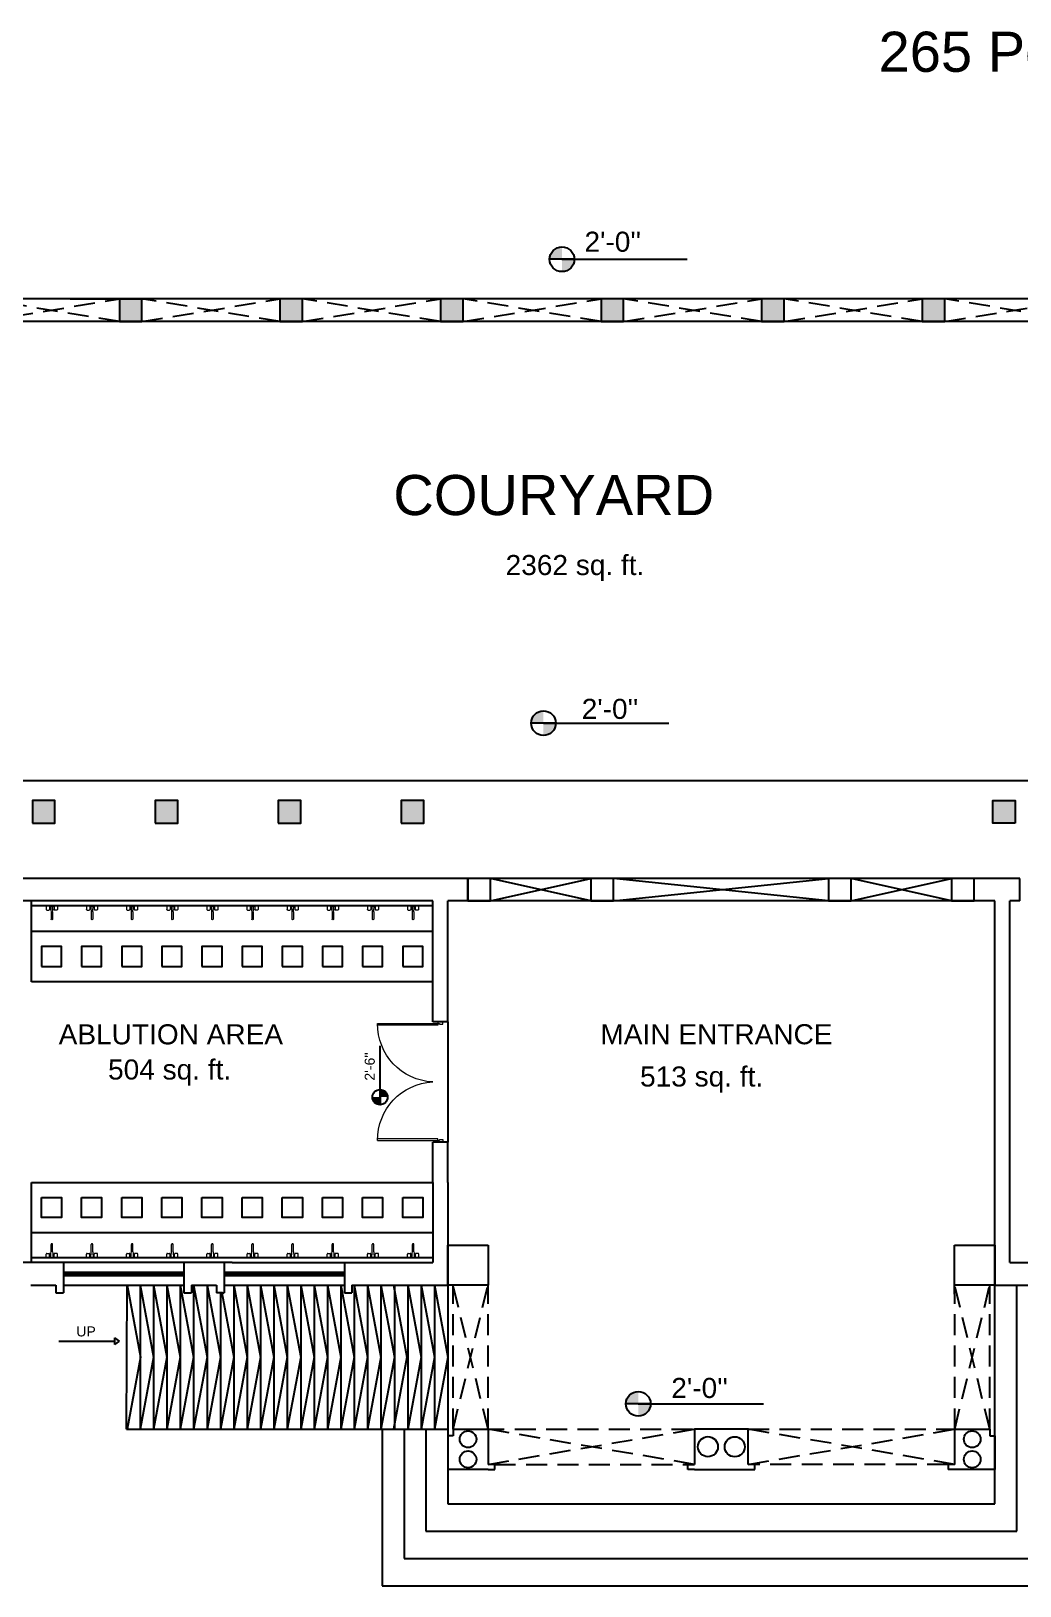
# Model space of a CAD drawing. Header units: inches. Extents: x -6210 to 141093, y -2740 to 21225.
# Drawn here: x 88472 to 89063, y 5841 to 6771 of the extents above; entities that cross this region are included whole.
import ezdxf

# ---------------------------------------------------------------- set-up
doc = ezdxf.new("R2010")
doc.units = ezdxf.units.IN
doc.header["$LTSCALE"] = 100
doc.header["$MEASUREMENT"] = 0
doc.linetypes.add('ACAD_ISO02W100', pattern=[15, 12, -3])
doc.linetypes.add('HIDDEN2', pattern=[0.1875, 0.125, -0.0625])
for name, color, linetype in [('1text', 6, 'Continuous'), ('arches', 83, 'Continuous'), ('column', 2, 'Continuous'), ('steps', 9, 'Continuous'), ('walls', 1, 'Continuous'), ('windows', 150, 'Continuous')]:
    doc.layers.add(name, color=color, linetype=linetype)
for name, color, linetype, lineweight in [('DODTED', 2, 'HIDDEN2', 5), ('DOOR', 11, 'Continuous', 5), ('H', 8, 'Continuous', 5)]:
    doc.layers.add(name, color=color, linetype=linetype, lineweight=lineweight)
doc.styles.get("Standard").update_dxf_attribs({"font": 'arial.ttf', "height": 4})

# ---------------------------------------------------------------- blocks, each defined once
blk = doc.blocks.new('A$C47FC17B3')
for p, q in [((0, 8.3), (0, 6.19)), ((0, 8.3), (6.63, 8.3)), ((0.39, 5.8), (1.61, 5.8)), ((2, 8.3), (2, 6.19)), ((2.85, 4.77), (2.85, 0.46)), ((3.78, 4.77), (3.78, 0.46)), ((4.63, 8.3), (4.63, 6.19)), ((6.24, 5.8), (5.02, 5.8)), ((6.63, 8.3), (6.63, 6.19))]:
    blk.add_line(p, q)
blk.add_lwpolyline([(2.28, 8.3), (4.35, 8.3), (4.35, 8.07), (2.28, 8.07)], close=True)
for centre, radius, start, end in [((0.39, 6.19), 0.386, 180, 270), ((1.61, 6.19), 0.386, 270, 0), ((-54.69, 1.86), 57.61, 2.89716, 6.19146), ((3.32, 0.46), 0.462, 180, 0), ((61.32, 1.86), 57.61, 173.80854, 177.10284), ((5.02, 6.19), 0.386, 180, 270), ((6.24, 6.19), 0.386, 270, 0)]:
    blk.add_arc(centre, radius, start, end)
blk = doc.blocks.new('A$C4A15109F')
at = {"layer": 'H'}
blk.add_blockref('A$C47FC17B3', (-3.32, 18.7), dxfattribs=at)
blk = doc.blocks.new('D')
at = {"layer": 'DOOR'}
for p, q in [((73476.8, 10997.4), (73476.8, 10955.3)), ((73478, 10955.3), (73478, 10997.4)), ((73557.4, 10955.3), (73557.4, 10997.4)), ((73558.5, 10997.4), (73558.5, 10955.3)), ((73475.7, 10955.4), (73476.8, 10955.4)), ((73475.7, 10952), (73475.7, 10955.4)), ((73477.4, 10952), (73475.7, 10952)), ((73476.8, 10955.4), (73476.8, 10954.2)), ((73476.8, 10955.3), (73478, 10955.3)), ((73476.8, 10954.2), (73477.4, 10954.2)), ((73477.4, 10954.2), (73477.4, 10952)), ((73558.5, 10955.3), (73557.4, 10955.3)), ((73557.9, 10954.2), (73557.9, 10952)), ((73558.5, 10954.2), (73557.9, 10954.2)), ((73557.9, 10952), (73559.7, 10952)), ((73559.7, 10955.4), (73558.5, 10955.4)), ((73558.5, 10955.4), (73558.5, 10954.2)), ((73559.7, 10952), (73559.7, 10955.4))]:
    blk.add_line(p, q, dxfattribs=at)
for centre, start, end in [((73477.4, 10957.1), 2.7057, 90.8209), ((73557.9, 10957.1), 89.1791, 177.2943)]:
    blk.add_arc(centre, 40.3, start, end, dxfattribs=at)

msp = doc.modelspace()

# ---------------------------------------------------------------- hatches: boundary and pattern name
at = {"layer": '1text'}
h = msp.add_hatch(color=256, dxfattribs=at)
h.dxf.hatch_style = 1
h.paths.add_polyline_path([(88789.40975, 6641.66337, 0.414213562), (88782.02652, 6634.28014), (88789.40975, 6634.28014)])
h.paths.add_polyline_path([(88796.79299, 6634.28014), (88789.40975, 6634.28014), (88789.40975, 6626.8969, 0.414213562)])
h = msp.add_hatch(color=256, dxfattribs=at)
h.dxf.hatch_style = 1
h.paths.add_polyline_path([(88778.36107, 6364.27786, 0.414213562), (88770.97783, 6356.89463), (88778.36107, 6356.89463)])
h.paths.add_polyline_path([(88785.7443, 6356.89463), (88778.36107, 6356.89463), (88778.36107, 6349.51139, 0.414213562)])
h = msp.add_hatch(color=256, dxfattribs=at)
h.dxf.hatch_style = 1
h.paths.add_polyline_path([(88676.09559, 6133.24532, 0.414213562), (88680.62128, 6128.71962), (88680.62128, 6133.24532)])
h.paths.add_polyline_path([(88680.62128, 6137.77102), (88680.62128, 6133.24532), (88685.14698, 6133.24532, 0.414213562)])
h = msp.add_hatch(color=256, dxfattribs=at)
h.dxf.hatch_style = 1
h.paths.add_polyline_path([(88835.0148, 5957.23563, 0.414213562), (88827.63156, 5949.8524), (88835.0148, 5949.8524)])
h.paths.add_polyline_path([(88842.39803, 5949.8524), (88835.0148, 5949.8524), (88835.0148, 5942.46916, 0.414213562)])
at = {"layer": 'column'}
h = msp.add_hatch(color=256, dxfattribs=at)
h.dxf.hatch_style = 1
h.paths.add_polyline_path([(88250.27095, 6610.58138), (88231.32052, 6610.58138), (88231.32052, 6597.08138), (88250.27095, 6597.08138)])
h.paths.add_polyline_path([(88346.27095, 6610.58138), (88332.78303, 6610.58138), (88332.78303, 6597.08138), (88346.27095, 6597.08138)])
h.paths.add_polyline_path([(88442.27095, 6610.58138), (88428.78303, 6610.58138), (88428.78303, 6597.08138), (88442.27095, 6597.08138)])
h.paths.add_polyline_path([(88538.27095, 6610.58138), (88524.78303, 6610.58138), (88524.78303, 6597.08138), (88538.27095, 6597.08138)])
h.paths.add_polyline_path([(88634.27095, 6610.58138), (88620.78303, 6610.58138), (88620.78303, 6597.08138), (88634.27095, 6597.08138)])
h.paths.add_polyline_path([(88730.27095, 6610.58138), (88716.78303, 6610.58138), (88716.78303, 6597.08138), (88730.27095, 6597.08138)])
h.paths.add_polyline_path([(88826.27095, 6610.58138), (88812.78303, 6610.58138), (88812.78303, 6597.08138), (88826.27095, 6597.08138)])
h.paths.add_polyline_path([(88922.27095, 6610.58138), (88908.78303, 6610.58138), (88908.78303, 6597.08138), (88922.27095, 6597.08138)])
h.paths.add_polyline_path([(89018.27095, 6610.58138), (89004.78303, 6610.58138), (89004.78303, 6597.08138), (89018.27095, 6597.08138)])
h.paths.add_polyline_path([(89114.27095, 6610.58138), (89100.78303, 6610.58138), (89100.78303, 6597.08138), (89114.27095, 6597.08138)])
h.paths.add_polyline_path([(89210.27095, 6610.58138), (89196.78303, 6610.58138), (89196.78303, 6597.08138), (89210.27095, 6597.08138)])
h.paths.add_polyline_path([(89306.27095, 6610.58138), (89292.78303, 6610.58138), (89292.78303, 6597.08138), (89306.27095, 6597.08138)])
h.paths.add_polyline_path([(89402.27095, 6610.58138), (89388.78303, 6610.58138), (89388.78303, 6597.08138), (89402.27095, 6597.08138)])
h.paths.add_polyline_path([(89503.32052, 6610.58138), (89484.78303, 6610.58138), (89484.78303, 6597.08138), (89503.32052, 6597.08138)])
h = msp.add_hatch(color=256, dxfattribs=at)
h.dxf.hatch_style = 1
h.paths.add_polyline_path([(88291.32052, 6537.08138), (88277.8326, 6537.08138), (88277.8326, 6523.58138), (88291.32052, 6523.58138)])
h.paths.add_polyline_path([(88291.32052, 6463.58138), (88277.8326, 6463.58138), (88277.8326, 6450.08138), (88291.32052, 6450.08138)])
h.paths.add_polyline_path([(88291.32052, 6390.08138), (88277.8326, 6390.08138), (88277.8326, 6376.58138), (88291.32052, 6376.58138)])
h.paths.add_polyline_path([(88351.32052, 6310.58138), (88337.8326, 6310.58138), (88337.8326, 6297.08138), (88351.32052, 6297.08138)])
h.paths.add_polyline_path([(88486.29636, 6310.58138), (88472.80844, 6310.58138), (88472.80844, 6297.08138), (88486.29636, 6297.08138)])
h.paths.add_polyline_path([(88559.78427, 6310.58138), (88546.29636, 6310.58138), (88546.29636, 6297.08138), (88559.78427, 6297.08138)])
h.paths.add_polyline_path([(88633.27219, 6310.58138), (88619.78427, 6310.58138), (88619.78427, 6297.08138), (88633.27219, 6297.08138)])
h.paths.add_polyline_path([(88706.76011, 6310.58138), (88693.27219, 6310.58138), (88693.27219, 6297.08138), (88706.76011, 6297.08138)])
h.paths.add_polyline_path([(89060.4329, 6310.58138), (89046.94498, 6310.58138), (89046.94498, 6297.08138), (89060.4329, 6297.08138)])
h.paths.add_polyline_path([(89133.92082, 6310.58138), (89120.4329, 6310.58138), (89120.4329, 6297.08138), (89133.92082, 6297.08138)])
h.paths.add_polyline_path([(89207.40874, 6310.58138), (89193.92082, 6310.58138), (89193.92082, 6297.08138), (89207.40874, 6297.08138)])
h.paths.add_polyline_path([(89280.89666, 6310.58138), (89267.40874, 6310.58138), (89267.40874, 6297.08138), (89280.89666, 6297.08138)])
h.paths.add_polyline_path([(89367.8725, 6310.58138), (89354.38458, 6310.58138), (89354.38458, 6297.08138), (89367.8725, 6297.08138)])
h.paths.add_polyline_path([(89456.80844, 6390.08138), (89443.32052, 6390.08138), (89443.32052, 6376.58138), (89456.80844, 6376.58138)])
h.paths.add_polyline_path([(89456.80844, 6463.58138), (89443.32052, 6463.58138), (89443.32052, 6450.08138), (89456.80844, 6450.08138)])
h.paths.add_polyline_path([(89456.80844, 6537.08138), (89443.32052, 6537.08138), (89443.32052, 6523.58138), (89456.80844, 6523.58138)])

# ---------------------------------------------------------------- linework, layer by layer
at = {"layer": '1text'}
for p, q in [((88796.79299, 6634.28014), (88782.02652, 6634.28014)), ((88789.40975, 6634.28014), (88864.35114, 6634.28014)), ((88785.7443, 6356.89463), (88770.97783, 6356.89463)), ((88778.36107, 6356.89463), (88853.30246, 6356.89463)), ((88680.62128, 6133.24532), (88680.62128, 6163.97355)), ((88680.62128, 6137.77102), (88680.62128, 6128.71962)), ((88842.39803, 5949.8524), (88827.63156, 5949.8524)), ((88835.0148, 5949.8524), (88909.95619, 5949.8524))]:
    msp.add_line(p, q, dxfattribs=at)
for centre, radius in [((88789.40975, 6634.28014), 7.38324), ((88778.36107, 6356.89463), 7.38324), ((88680.62128, 6133.24532), 4.5257), ((88835.0148, 5949.8524), 7.38324)]:
    msp.add_circle(centre, radius, dxfattribs=at)
at = {"layer": 'arches', "linetype": 'HIDDEN2'}
for p, q in [((88442.27095, 6597.08138), (88524.78303, 6610.58138)), ((88524.78303, 6597.08138), (88442.27095, 6610.58138)), ((88538.27095, 6597.08138), (88620.78303, 6610.58138)), ((88620.78303, 6597.08138), (88538.27095, 6610.58138)), ((88634.27095, 6597.08138), (88716.78303, 6610.58138)), ((88716.78303, 6597.08138), (88634.27095, 6610.58138)), ((88730.27095, 6597.08138), (88812.78303, 6610.58138)), ((88812.78303, 6597.08138), (88730.27095, 6610.58138)), ((88826.27095, 6597.08138), (88908.78303, 6610.58138)), ((88908.78303, 6597.08138), (88826.27095, 6610.58138)), ((88922.27095, 6597.08138), (89004.78303, 6610.58138)), ((89004.78303, 6597.08138), (88922.27095, 6610.58138)), ((89018.27095, 6597.08138), (89100.78303, 6610.58138)), ((89100.78303, 6597.08138), (89018.27095, 6610.58138)), ((88724.28853, 5934.6115), (88724.28787, 6020.71138)), ((88745.22171, 5934.61261), (88724.28787, 6020.71138)), ((88724.28853, 5934.6115), (88745.18882, 6020.71154)), ((88745.22171, 5934.6115), (88745.18882, 6020.71154)), ((89024.22069, 5934.6115), (89024.18863, 6020.71136)), ((89045.15387, 5934.6115), (89024.18863, 6020.71136)), ((89024.22069, 5934.6115), (89045.15321, 6020.71152)), ((89045.15387, 5934.6115), (89045.15321, 6020.71152)), ((88742.43682, 5934.6115), (88868.7143, 5934.66185)), ((88745.22171, 5913.6115), (88868.7143, 5934.66185)), ((88868.7143, 5913.6115), (88745.22171, 5934.6115)), ((88900.7143, 5934.66185), (89024.22069, 5934.6115)), ((89024.22069, 5913.6115), (88900.7143, 5934.66185)), ((88900.7143, 5913.6115), (89024.22069, 5934.6115)), ((88749.22171, 5913.6115), (88864.7143, 5913.6115)), ((89020.22804, 5913.6115), (88904.7143, 5913.6115))]:
    msp.add_line(p, q, dxfattribs=at)
at = {"layer": 'arches', "linetype": 'ACAD_ISO02W100'}
for p, q in [((88806.67655, 6250.58138), (88746.67655, 6264.08138)), ((88746.67655, 6250.58138), (88806.67655, 6264.08138)), ((88820.16447, 6250.58138), (88948.77874, 6264.08138)), ((88948.77874, 6250.58138), (88820.16447, 6264.08138)), ((88962.26666, 6250.58138), (89022.26666, 6264.08138)), ((89022.26666, 6250.58138), (88962.26666, 6264.08138))]:
    msp.add_line(p, q, dxfattribs=at)
at = {"layer": 'column'}
for points in [[(88524.78303, 6597.08138), (88538.27095, 6597.08138), (88538.27095, 6610.58138), (88524.78303, 6610.58138)], [(88620.78303, 6597.08138), (88634.27095, 6597.08138), (88634.27095, 6610.58138), (88620.78303, 6610.58138)], [(88716.78303, 6597.08138), (88730.27095, 6597.08138), (88730.27095, 6610.58138), (88716.78303, 6610.58138)], [(88812.78303, 6597.08138), (88826.27095, 6597.08138), (88826.27095, 6610.58138), (88812.78303, 6610.58138)], [(88908.78303, 6597.08138), (88922.27095, 6597.08138), (88922.27095, 6610.58138), (88908.78303, 6610.58138)], [(89004.78303, 6597.08138), (89018.27095, 6597.08138), (89018.27095, 6610.58138), (89004.78303, 6610.58138)], [(88472.80844, 6297.08138), (88486.29636, 6297.08138), (88486.29636, 6310.58138), (88472.80844, 6310.58138)], [(88546.29636, 6297.08138), (88559.78427, 6297.08138), (88559.78427, 6310.58138), (88546.29636, 6310.58138)], [(88619.78427, 6297.08138), (88633.27219, 6297.08138), (88633.27219, 6310.58138), (88619.78427, 6310.58138)], [(88693.27219, 6297.08138), (88706.76011, 6297.08138), (88706.76011, 6310.58138), (88693.27219, 6310.58138)], [(89060.4329, 6297.08138), (89046.94498, 6297.08138), (89046.94498, 6310.58138), (89060.4329, 6310.58138)], [(88733.18863, 6250.58138), (88746.67655, 6250.58138), (88746.67655, 6264.08138), (88733.18863, 6264.08138)], [(88806.67655, 6250.58138), (88820.16447, 6250.58138), (88820.16447, 6264.08138), (88806.67655, 6264.08138)], [(88948.77874, 6250.58138), (88962.26666, 6250.58138), (88962.26666, 6264.08138), (88948.77874, 6264.08138)], [(89022.26666, 6250.58138), (89035.75457, 6250.58138), (89035.75457, 6264.08138), (89022.26666, 6264.08138)]]:
    msp.add_lwpolyline(points, close=True, dxfattribs=at)
for centre, radius in [((88733.25512, 5928.6115), 5), ((89034.68728, 5928.6115), 5), ((88876.6875, 5924.18091), 6), ((88892.68744, 5924.13668), 6), ((88733.25512, 5916.6115), 5), ((89034.68728, 5916.6115), 5)]:
    msp.add_circle(centre, radius, dxfattribs=at)
at = {"layer": 'steps'}
for p, q in [((88721.18863, 6178.27789), (88721.18863, 6106.27789)), ((88529.13067, 5934.67784), (88529.36869, 6020.77789)), ((88529.36869, 6020.77789), (88537.36869, 5977.72787)), ((88537.18863, 6020.77789), (88537.18863, 5934.67784)), ((88537.18863, 6020.77789), (88545.18863, 5977.72787)), ((88545.18863, 6020.77789), (88545.18863, 5934.67784)), ((88545.18863, 6020.77789), (88553.18863, 5977.72787)), ((88553.18863, 6020.77789), (88553.18863, 5934.67784)), ((88553.18863, 6020.77789), (88561.18863, 5977.72787)), ((88561.18863, 6020.77789), (88561.18863, 5934.67784)), ((88561.18863, 6020.77789), (88569.18863, 5977.72787)), ((88569.18863, 6020.77789), (88569.18863, 5934.67784)), ((88569.18863, 6020.77789), (88577.18863, 5977.72787)), ((88577.18863, 6020.77789), (88577.18863, 5934.67784)), ((88577.18863, 6020.77789), (88585.18863, 5977.72787)), ((88585.18863, 6016.27789), (88585.18863, 5934.67784)), ((88586.02487, 6016.27789), (88593.18863, 5977.72787)), ((88593.18863, 6020.77789), (88593.18863, 5934.67784)), ((88593.18863, 6020.77789), (88601.18863, 5977.72787)), ((88601.18863, 6020.77789), (88601.18863, 5934.67784)), ((88601.18863, 6020.77789), (88609.18863, 5977.72787)), ((88609.18863, 6020.77789), (88609.18863, 5934.67784)), ((88609.18863, 6020.77789), (88617.18863, 5977.72787)), ((88617.18863, 6020.77789), (88617.18863, 5934.67784)), ((88617.18863, 6020.77789), (88625.18863, 5977.72787)), ((88625.18863, 6020.77789), (88625.18863, 5934.67784)), ((88625.18863, 6020.77789), (88633.18863, 5977.72787)), ((88633.18863, 6020.77789), (88633.18863, 5934.67784)), ((88633.18863, 6020.77789), (88641.18863, 5977.72787)), ((88641.18863, 6020.77789), (88641.18863, 5934.67784)), ((88641.18863, 6020.77789), (88649.18863, 5977.72787)), ((88649.18863, 6020.77789), (88649.18863, 5934.67784)), ((88649.18863, 6020.77789), (88657.18863, 5977.72787)), ((88657.18863, 6020.77789), (88657.18863, 5934.67784)), ((88657.18863, 6020.77789), (88665.18863, 5977.72787)), ((88665.18863, 6020.77789), (88665.18863, 5934.67784)), ((88665.18863, 6020.77789), (88673.18863, 5977.72787)), ((88673.18863, 6020.77789), (88673.18863, 5934.67784)), ((88673.18863, 6020.77789), (88681.18863, 5977.72787)), ((88681.18863, 6020.77789), (88681.18863, 5934.67784)), ((88681.18863, 6020.77789), (88689.18863, 5977.72787)), ((88688.60364, 6020.77789), (88696.60364, 5977.72787)), ((88689.18863, 6020.77789), (88689.18863, 5934.67784)), ((88697.18863, 6020.77789), (88697.18863, 5934.67784)), ((88697.18863, 6020.77789), (88705.18863, 5977.72787)), ((88705.18863, 6020.77789), (88705.18863, 5934.67784)), ((88705.18863, 6020.77789), (88713.18863, 5977.72787)), ((88713.18863, 6020.77789), (88713.18863, 5934.67784)), ((88713.18863, 6020.77789), (88721.18863, 5977.72787)), ((88721.18863, 6020.77789), (88721.18863, 5934.67784)), ((89048.18863, 5889.97789), (89048.18863, 6020.77789)), ((89061.26863, 5873.62789), (89061.26863, 6020.77789)), ((88521.91576, 5989.31062), (88521.91576, 5985.31062)), ((88521.91576, 5989.31062), (88524.66341, 5987.36129)), ((88488.58936, 5987.31062), (88521.91576, 5987.31062)), ((88524.66341, 5987.36129), (88521.91576, 5985.31062)), ((88537.36869, 5977.72787), (88529.36869, 5934.67784)), ((88545.18863, 5977.72787), (88537.18863, 5934.67784)), ((88553.18863, 5977.72787), (88545.18863, 5934.67784)), ((88561.18863, 5977.72787), (88553.18863, 5934.67784)), ((88569.18863, 5977.72787), (88561.18863, 5934.67784)), ((88577.18863, 5977.72787), (88569.18863, 5934.67784)), ((88585.18863, 5977.72787), (88577.18863, 5934.67784)), ((88593.18863, 5977.72787), (88585.18863, 5934.67784)), ((88601.18863, 5977.72787), (88593.18863, 5934.67784)), ((88609.18863, 5977.72787), (88601.18863, 5934.67784)), ((88617.18863, 5977.72787), (88609.18863, 5934.67784)), ((88625.18863, 5977.72787), (88617.18863, 5934.67784)), ((88633.18863, 5977.72787), (88625.18863, 5934.67784)), ((88641.18863, 5977.72787), (88633.18863, 5934.67784)), ((88649.18863, 5977.72787), (88641.18863, 5934.67784)), ((88657.18863, 5977.72787), (88649.18863, 5934.67784)), ((88665.18863, 5977.72787), (88657.18863, 5934.67784)), ((88673.18863, 5977.72787), (88665.18863, 5934.67784)), ((88681.18863, 5977.72787), (88673.18863, 5934.67784)), ((88689.18863, 5977.72787), (88681.18863, 5934.67784)), ((88696.60364, 5977.72787), (88688.60364, 5934.67784)), ((88705.18863, 5977.72787), (88697.18863, 5934.67784)), ((88713.18863, 5977.72787), (88705.18863, 5934.67784)), ((88721.18863, 5977.72787), (88713.18863, 5934.67784)), ((88529.13067, 5934.67784), (88721.22181, 5934.67784)), ((88681.94863, 5934.67784), (88681.94863, 5840.92789)), ((88695.02863, 5934.67784), (88695.02863, 5857.27789)), ((88708.10863, 5934.67784), (88708.10863, 5873.62789)), ((88721.18863, 5934.67784), (88721.18863, 5889.97789)), ((88721.18863, 5889.97789), (89048.18863, 5889.97789)), ((88708.10863, 5873.62789), (89061.26863, 5873.62789)), ((88695.02863, 5857.27789), (89074.34863, 5857.27789)), ((88681.94863, 5840.92789), (89087.42863, 5840.92789))]:
    msp.add_line(p, q, dxfattribs=at)
at = {"layer": 'walls', "color": 1}
for p, q in [((89503.32052, 6610.58138), (88231.32052, 6610.58138)), ((88495.32052, 6610.58138), (88543.32052, 6610.58138)), ((89503.32052, 6597.08138), (88231.32052, 6597.08138)), ((89063.18863, 6264.08138), (88466.18863, 6264.08138)), ((88733.18863, 6250.58138), (88733.18863, 6264.08138)), ((89035.75457, 6250.58138), (89035.75457, 6264.08138)), ((88712.18863, 6250.58138), (88466.18863, 6250.58138)), ((88472.18863, 6202.27789), (88472.18863, 6250.58138)), ((88712.18863, 6202.27789), (88712.18863, 6250.58138)), ((88712.18863, 6178.27789), (88712.18863, 6250.58138)), ((89048.18863, 6250.58138), (88721.18863, 6250.58138)), ((88721.18863, 6178.27789), (88721.18863, 6250.58138)), ((89063.18863, 6250.58138), (89057.18863, 6250.58138)), ((88712.18863, 6247.58138), (88472.18863, 6247.58138)), ((88496.18863, 6202.27789), (88472.18863, 6202.27789)), ((88520.18863, 6202.27789), (88496.18863, 6202.27789)), ((88544.18863, 6202.27789), (88520.18863, 6202.27789)), ((88568.18863, 6202.27789), (88544.18863, 6202.27789)), ((88592.18863, 6202.27789), (88568.18863, 6202.27789)), ((88616.18863, 6202.27789), (88592.18863, 6202.27789)), ((88640.18863, 6202.27789), (88616.18863, 6202.27789)), ((88664.18863, 6202.27789), (88640.18863, 6202.27789)), ((88688.18863, 6202.27789), (88664.18863, 6202.27789)), ((88712.18863, 6202.27789), (88688.18863, 6202.27789)), ((88721.18863, 6178.27789), (88712.18863, 6178.27789)), ((88712.18863, 6082.27789), (88712.18863, 6106.27789)), ((88721.18863, 6106.27789), (88712.18863, 6106.27789)), ((88721.18863, 6082.27789), (88721.18863, 6106.27789)), ((88472.18863, 6082.27789), (88496.18863, 6082.27789)), ((88472.18863, 6034.27789), (88472.18863, 6082.27789)), ((88496.18863, 6082.27789), (88520.18863, 6082.27789)), ((88520.18863, 6082.27789), (88544.18863, 6082.27789)), ((88544.18863, 6082.27789), (88568.18863, 6082.27789)), ((88568.18863, 6082.27789), (88592.18863, 6082.27789)), ((88592.18863, 6082.27789), (88616.18863, 6082.27789)), ((88616.18863, 6082.27789), (88640.18863, 6082.27789)), ((88640.18863, 6082.27789), (88664.18863, 6082.27789)), ((88664.18863, 6082.27789), (88688.18863, 6082.27789)), ((88688.18863, 6082.27789), (88712.18863, 6082.27789)), ((88712.18863, 6082.27789), (88712.18863, 6034.27789)), ((88721.18863, 6082.27789), (88721.18863, 6020.77789)), ((88472.18863, 6052.27789), (88712.18863, 6052.27789)), ((88472.18863, 6037.27789), (88712.18863, 6037.27789)), ((88472.18863, 6034.27789), (88448.18863, 6034.27789)), ((88496.18863, 6034.27789), (88472.18863, 6034.27789)), ((88520.18863, 6034.27789), (88496.18863, 6034.27789)), ((88544.18863, 6034.27789), (88520.18863, 6034.27789)), ((88568.18863, 6034.27789), (88544.18863, 6034.27789)), ((88592.18863, 6034.27789), (88568.18863, 6034.27789)), ((88592.18863, 6034.27789), (88712.18863, 6034.27789)), ((89048.16313, 6034.27789), (89048.18863, 6034.27789)), ((89048.18863, 6020.77789), (89048.18863, 6034.27789)), ((89057.18863, 6034.27789), (89357.18863, 6034.27789)), ((88471.86106, 6020.77789), (88486.86106, 6020.77789)), ((88486.86106, 6016.27789), (88491.36106, 6016.27789)), ((88491.36106, 6020.77789), (88563.36106, 6020.77789)), ((88563.36106, 6016.27789), (88567.86106, 6016.27789)), ((88567.86106, 6020.77789), (88582.86106, 6020.77789)), ((88586.47854, 6016.27789), (88582.86106, 6016.27789)), ((88586.18863, 6016.27789), (88587.44299, 6016.27789)), ((88587.36106, 6020.77789), (88659.36106, 6020.77789)), ((88659.36106, 6016.27789), (88663.86106, 6016.27789)), ((88663.86106, 6020.77789), (88721.18863, 6020.77789)), ((89048.18863, 6020.77789), (89070.68863, 6020.77789))]:
    msp.add_line(p, q, dxfattribs=at)
at = {"layer": 'walls', "color": 5}
msp.add_line((88303.32052, 6322.58138), (89431.32052, 6322.58138), dxfattribs=at)
at = {"layer": 'walls'}
for p, q in [((89063.18863, 6250.58138), (89063.18863, 6264.08138)), ((89048.18863, 6034.27789), (89048.18863, 6250.58138)), ((89057.18863, 6034.27789), (89057.18863, 6250.58138)), ((88712.18863, 6232.27789), (88472.18863, 6232.27789)), ((88721.18863, 6044.71136), (88745.18863, 6044.71154)), ((88721.18882, 6020.71136), (88721.18863, 6044.71136)), ((88745.18863, 6044.71154), (88745.18882, 6020.71154)), ((89024.18845, 6044.71136), (89048.18845, 6044.71154)), ((89024.18863, 6020.71136), (89024.18845, 6044.71136)), ((89048.18845, 6044.71154), (89048.18863, 6020.71154)), ((88491.36106, 6034.27789), (88491.36106, 6016.27789)), ((88563.36106, 6034.27789), (88563.36106, 6016.27789)), ((88587.36106, 6034.27789), (88587.36106, 6016.27789)), ((88659.36106, 6034.27789), (88659.36106, 6016.27789)), ((88486.86106, 6020.77789), (88486.86106, 6016.27789)), ((88567.86106, 6020.77789), (88567.86106, 6016.27789)), ((88582.86106, 6020.77789), (88582.86106, 6016.27789)), ((88663.86106, 6020.77789), (88663.86106, 6016.27789)), ((88745.18882, 6020.71154), (88721.18882, 6020.71136)), ((89048.18863, 6020.71154), (89024.18863, 6020.71136)), ((88724.28853, 5934.6115), (88724.28853, 5930.6115)), ((89045.15387, 5934.6115), (89045.15387, 5930.6115)), ((88724.28853, 5930.6115), (88721.18863, 5930.6115)), ((89045.15387, 5930.6115), (89048.18863, 5930.6115)), ((88749.22171, 5913.6115), (88745.22171, 5913.6115)), ((88745.22171, 5910.6115), (88749.22171, 5910.6115)), ((88749.22171, 5910.6115), (88749.22171, 5913.6115)), ((88864.7143, 5910.6115), (88864.7143, 5913.6115)), ((88864.7143, 5913.6115), (88868.7143, 5913.6115)), ((88868.7143, 5910.6115), (88864.7143, 5910.6115)), ((88904.7143, 5913.6115), (88900.7143, 5913.6115)), ((88900.7143, 5910.6115), (88904.7143, 5910.6115)), ((88904.7143, 5910.6115), (88904.7143, 5913.6115)), ((89024.22804, 5913.6115), (89020.22804, 5913.6115)), ((89020.22804, 5913.6115), (89020.22804, 5910.6115)), ((89024.22069, 5910.6115), (89020.22804, 5910.6115))]:
    msp.add_line(p, q, dxfattribs=at)
for points in [[(88478.18863, 6211.27789), (88490.18863, 6211.27789), (88490.18863, 6223.27789), (88478.18863, 6223.27789)], [(88502.18863, 6211.27789), (88514.18863, 6211.27789), (88514.18863, 6223.27789), (88502.18863, 6223.27789)], [(88526.18863, 6211.27789), (88538.18863, 6211.27789), (88538.18863, 6223.27789), (88526.18863, 6223.27789)], [(88550.18863, 6211.27789), (88562.18863, 6211.27789), (88562.18863, 6223.27789), (88550.18863, 6223.27789)], [(88574.18863, 6211.27789), (88586.18863, 6211.27789), (88586.18863, 6223.27789), (88574.18863, 6223.27789)], [(88598.18863, 6211.27789), (88610.18863, 6211.27789), (88610.18863, 6223.27789), (88598.18863, 6223.27789)], [(88622.18863, 6211.27789), (88634.18863, 6211.27789), (88634.18863, 6223.27789), (88622.18863, 6223.27789)], [(88646.18863, 6211.27789), (88658.18863, 6211.27789), (88658.18863, 6223.27789), (88646.18863, 6223.27789)], [(88670.18863, 6211.27789), (88682.18863, 6211.27789), (88682.18863, 6223.27789), (88670.18863, 6223.27789)], [(88694.18863, 6211.27789), (88706.18863, 6211.27789), (88706.18863, 6223.27789), (88694.18863, 6223.27789)], [(88478.18863, 6073.27789), (88490.18863, 6073.27789), (88490.18863, 6061.27789), (88478.18863, 6061.27789)], [(88502.18863, 6073.27789), (88514.18863, 6073.27789), (88514.18863, 6061.27789), (88502.18863, 6061.27789)], [(88526.18863, 6073.27789), (88538.18863, 6073.27789), (88538.18863, 6061.27789), (88526.18863, 6061.27789)], [(88550.18863, 6073.27789), (88562.18863, 6073.27789), (88562.18863, 6061.27789), (88550.18863, 6061.27789)], [(88574.18863, 6073.27789), (88586.18863, 6073.27789), (88586.18863, 6061.27789), (88574.18863, 6061.27789)], [(88598.18863, 6073.27789), (88610.18863, 6073.27789), (88610.18863, 6061.27789), (88598.18863, 6061.27789)], [(88622.18863, 6073.27789), (88634.18863, 6073.27789), (88634.18863, 6061.27789), (88622.18863, 6061.27789)], [(88646.18863, 6073.27789), (88658.18863, 6073.27789), (88658.18863, 6061.27789), (88646.18863, 6061.27789)], [(88670.18863, 6073.27789), (88682.18863, 6073.27789), (88682.18863, 6061.27789), (88670.18863, 6061.27789)], [(88694.18863, 6073.27789), (88706.18863, 6073.27789), (88706.18863, 6061.27789), (88694.18863, 6061.27789)]]:
    msp.add_lwpolyline(points, close=True, dxfattribs=at)
for points in [[(88724.28853, 5934.6115), (88745.22171, 5934.6115), (88745.22171, 5913.6115)], [(88900.7143, 5913.6115), (88900.7143, 5934.66185), (88868.7143, 5934.66185), (88868.7143, 5913.6115)], [(89024.22069, 5913.6115), (89024.22069, 5934.6115), (89045.15387, 5934.6115)], [(88745.22171, 5910.6115), (88721.28853, 5910.6115), (88721.28853, 5930.6115)], [(89048.15387, 5930.6115), (89048.15387, 5910.6115), (89024.22069, 5910.6115)], [(88868.7143, 5910.6115), (88900.7143, 5910.6115)]]:
    msp.add_lwpolyline(points, dxfattribs=at)
at = {"layer": 'windows'}
for p, q in [((88491.36106, 6028.52789), (88563.36106, 6028.52789)), ((88491.36106, 6027.52789), (88563.36106, 6027.52789)), ((88491.36106, 6026.52789), (88563.36106, 6026.52789)), ((88587.36106, 6028.52789), (88659.36106, 6028.52789)), ((88587.36106, 6027.52789), (88659.36106, 6027.52789)), ((88587.36106, 6026.52789), (88659.36106, 6026.52789))]:
    msp.add_line(p, q, dxfattribs=at)

# ---------------------------------------------------------------- block references
at = {"layer": 'DODTED', "xscale": -1}
for p in [(88484.40131, 6220.58151), (88508.40131, 6220.58151), (88532.40131, 6220.58151), (88556.40131, 6220.58151), (88580.40131, 6220.58151), (88604.40131, 6220.58151), (88628.40131, 6220.58151), (88652.40131, 6220.58151), (88676.40131, 6220.58151), (88700.40131, 6220.58151)]:
    msp.add_blockref('A$C4A15109F', p, dxfattribs=at)
at = {"layer": 'DODTED', "rotation": 180.000000000001}
for p in [(88484.42836, 6064.27789), (88508.42836, 6064.27789), (88532.42836, 6064.27789), (88556.42836, 6064.27789), (88580.42836, 6064.27789), (88604.42836, 6064.27789), (88628.42836, 6064.27789), (88652.42836, 6064.27789), (88676.42836, 6064.27789), (88700.42836, 6064.27789)]:
    msp.add_blockref('A$C4A15109F', p, dxfattribs=at)
at = {"layer": 'walls', "xscale": -0.8571428566936418, "yscale": 0.8571428566936421, "zscale": 0.8571428566936421, "rotation": 90.00000000000087}
msp.add_blockref('D', (98105.54964, 69157.42422), dxfattribs=at)

# ---------------------------------------------------------------- texts
at = {"layer": '1text', "attachment_point": 1}
for s, width, heights, insert, char_height in [('265 Persons', 633.2477315, [0], (88978.6909, 6770.40714), 24), ("2'-0''", 217.5008772, [0], (88802.8767, 6650.81014), 12), ('COURYARD', 206.2952728, [24.83492], (88688.57386, 6505.30819), 24), ('2362 sq. ft.', 217.5008772, [0], (88755.72351, 6457.46319), 12), ("2'-0''", 217.5008772, [0], (88801.22448, 6371.42788), 12), ('ABLUTION AREA', 408.0624556, [0], (88488.50887, 6176.79091), 12), ('MAIN ENTRANCE', 217.5008772, [0], (88812.41307, 6176.85833), 12), ('504 sq. ft.', 86.1380885, [0], (88518.03129, 6155.755), 12), ('513 sq. ft.', 217.5008772, [0], (88836.09641, 6151.5822), 12), ('UP', 217.5008772, [0], (88499.03858, 5996.11991), 6), ("2'-0''", 217.5008772, [0], (88854.78302, 5965.29946), 12)]:
    msp.add_mtext_dynamic_manual_height_columns(s, width=width, gutter_width=240, heights=heights, dxfattribs=dict(at, insert=insert, char_height=char_height))
at = {"layer": '1text', "insert": (88671.47527, 6143.1094), "char_height": 6, "attachment_point": 1, "rotation": 90}
msp.add_mtext_dynamic_manual_height_columns("2'-6''", width=12, gutter_width=240, heights=[0], dxfattribs=at)

doc.saveas('drawing.dxf')
